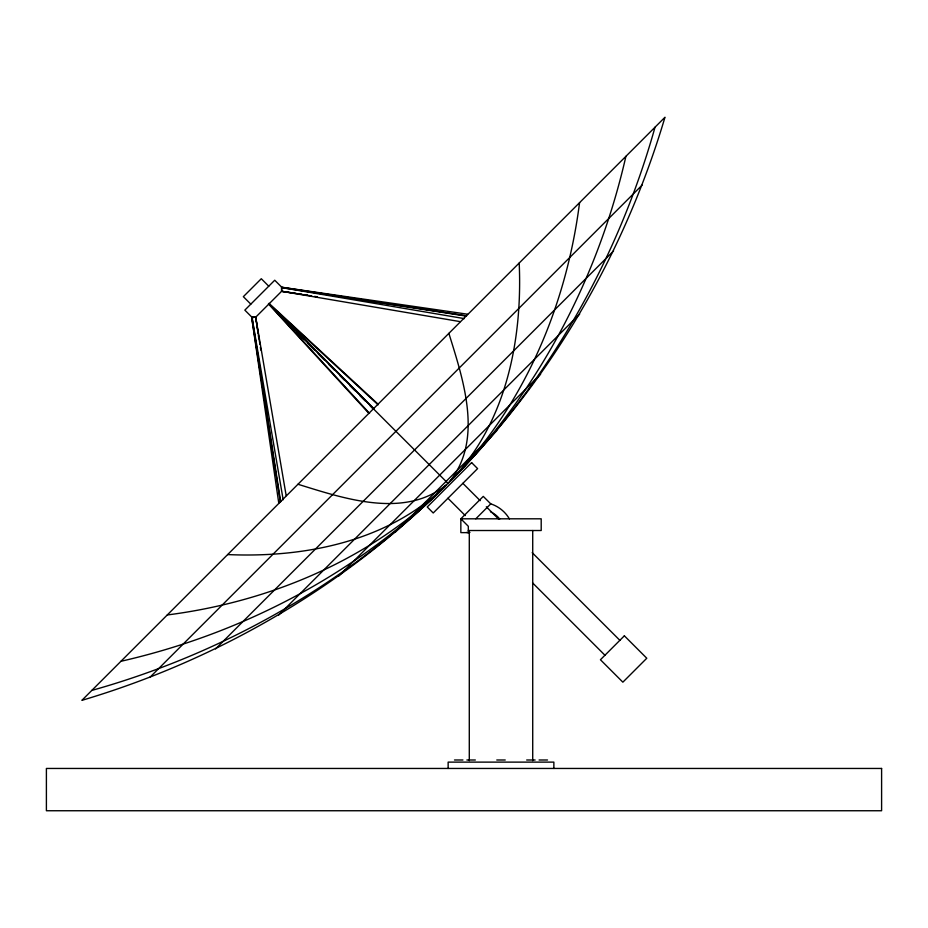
<?xml version="1.0" encoding="UTF-8"?>
<svg xmlns="http://www.w3.org/2000/svg" width="928" height="928" viewBox="0 0 928 928"><rect width="100%" height="100%" fill="white"/><g stroke="black" fill="none" stroke-linecap="round" stroke-linejoin="round"><path stroke-width="1.39" d="M519.193 263.03C522.603 340.077 506.154 423.168 450.915 480.321M460.172 321.622L281.602 291.299L281.799 287.262L467.654 314.221M579.571 202.64C566.393 305.648 524.065 406.36 450.556 480.878M625.913 156.31C598.316 277.333 538.843 391.349 451.46 479.938M655.029 127.182C618.268 258.286 549.248 380.318 453.699 477.537M454.871 476.273C553.065 376.211 625.101 251.546 664.97 117.253L81.873 700.35C216.154 660.481 340.831 588.456 440.893 490.262M449.477 481.76C483.708 439.431 463.13 379.494 448.874 333.349M281.81 291.102L255.71 317.19L251.674 317.388L278.771 503.104M149.779 677.452L642.072 185.171M215.551 648.95L613.57 250.931M278.702 615.067L579.675 314.082M338.801 576.01L540.63 374.181M395.421 532.08L496.689 430.801M440.475 490.773L455.393 475.855M475.797 518.81L490.75 503.858A33.652 33.652 0 0 1 509.414 518.891M442.157 489.079C344.938 584.64 222.906 653.648 91.802 690.42M444.558 486.84C355.969 574.223 241.953 633.696 120.93 661.293M445.486 485.947C370.98 559.456 270.268 601.773 167.26 614.962M444.941 486.295C387.788 541.534 304.697 557.995 227.638 554.573M446.38 484.857C404.04 519.088 344.114 498.51 297.958 484.265M468.315 530.514L541.198 530.514L541.198 518.81L460.845 518.81L460.845 532.626L468.315 532.626L468.315 526.28L460.845 518.81L483.268 496.387L490.75 503.858M454.488 759.997L462.944 759.997M466.877 759.997L475.333 759.997M496.77 759.997L505.226 759.997M526.675 759.997L535.131 759.997M539.064 759.997L547.52 759.997M280.662 501.746L251.975 317.086L255.71 317.19L286.172 495.622M466.297 316.112L281.509 287.564L281.602 291.299L295.904 293.376M298.758 293.782L301.623 294.199M304.477 294.617L307.342 295.034M281.799 287.262L466.598 315.822M281.602 291.299L311.692 295.951M314.557 296.392L317.422 296.832M281.509 287.564L464.348 318.617M378.125 404.214L268.992 303.317L373.775 408.564M369.564 413.378L268.958 303.943L378.102 404.828M282.715 288.202L274.734 280.221L244.841 310.126L252.81 318.095M268.76 286.207L261.29 278.725L243.345 296.67L250.815 304.14M462.863 483.337L480.194 500.668M486.318 506.781L498.545 519.019M532.185 552.659L619.858 640.32M373.416 408.807L448.178 483.558M447.946 498.255L465.276 515.585M532.556 582.865L604.94 655.238M268.958 303.943L373.833 409.109M293.874 329.417L268.412 303.897L368.938 413.412M296.925 332.479L304.048 339.625M308.131 343.708L314.232 349.833M318.304 353.916L324.417 360.041M328.489 364.136L334.602 370.26M339.694 375.364L344.775 380.468M349.868 385.572L354.96 390.676M360.052 395.78L365.145 400.884M370.237 405.988L373.288 409.051M251.975 317.086L283.168 499.798M259.933 344.392L255.71 317.19L258.007 332.908M260.385 347.258L260.826 350.111M251.674 317.388L280.36 502.048M258.425 335.762L258.842 338.616M553.865 768.454L553.865 762.12L448.143 762.12L448.143 768.454M532.718 530.538L532.718 760.67M469.29 530.538L469.29 760.67M490.413 511.722A26.193 26.193 0 0 1 499.74 519.007M469.962 532.417A6.345 6.345 0 0 1 466.68 532.417M471.621 462.62L427.24 507.001L433.214 512.987L477.595 468.605L471.621 462.62M624.358 635.819L600.439 659.738L622.862 682.173L646.781 658.242L624.358 635.819M881.6 768.454L46.4 768.454L46.4 810.747L881.6 810.747L881.6 768.454"/></g></svg>
